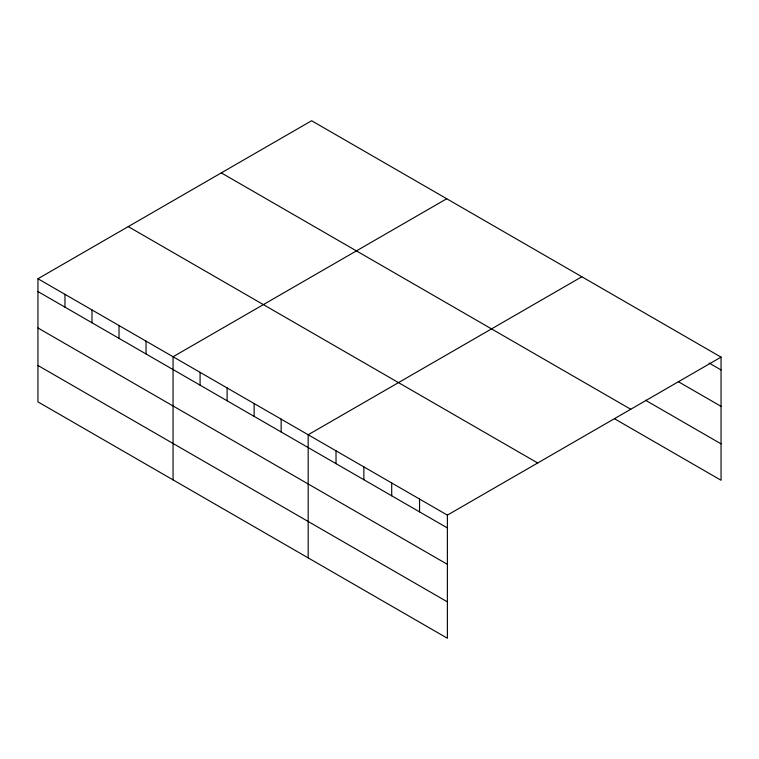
<?xml version="1.0" encoding="UTF-8"?>
<svg xmlns="http://www.w3.org/2000/svg" width="759" height="759" viewBox="0 0 759 759"><rect width="100%" height="100%" fill="white"/><g stroke="black" fill="none" stroke-linecap="round" stroke-linejoin="round"><path stroke-width="1.14" d="M447.383 564.345L447.383 515.124L37.95 278.743L37.95 401.872L447.383 638.262L447.383 564.345L37.95 327.964M614.657 418.835L721.05 480.257L721.05 357.128L311.617 120.738L37.95 278.743M446.728 198.754L173.061 356.749L173.061 479.878M581.84 276.76L308.173 434.755L308.173 557.884M447.383 515.124L721.05 357.128M709.115 363.058L721.05 369.946M678.29 381.663L721.05 406.35M645.482 400.23L721.05 443.854M221.305 172.881L630.738 409.262M128.262 226.599L537.695 462.99M37.95 291.56L447.383 527.941M37.95 365.468L447.383 601.859M419.547 499.052L419.547 511.87M391.701 482.98L391.701 495.798M363.865 466.899L363.865 479.726M336.019 450.827L336.019 463.645M281.153 419.158L281.153 431.975M254.132 403.551L254.132 416.368M227.112 387.953L227.112 400.771M200.082 372.346L200.082 385.174M146.041 341.142L146.041 353.969M119.021 325.545L119.021 338.362M91.991 309.947L91.991 322.765M64.97 294.34L64.97 307.158"/></g></svg>
